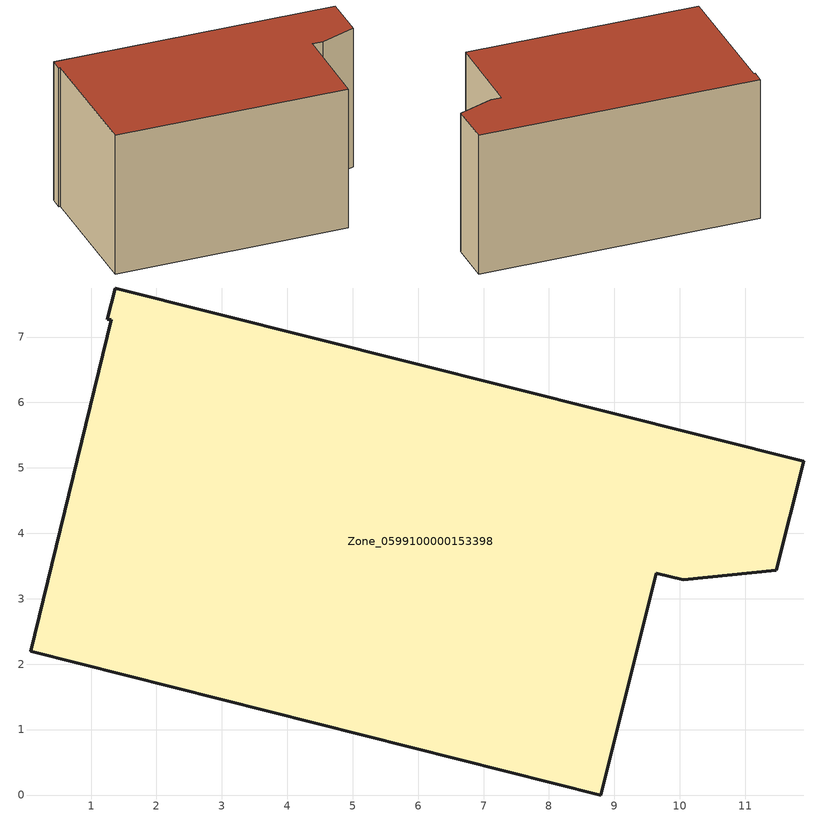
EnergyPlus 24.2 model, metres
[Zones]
Zone_0599100000153398
 floor ground (C_G): 1.25,7.27 1.37,7.75 11.89,5.1 11.48,3.44 10.05,3.29 9.64,3.39 8.79,0 0.08,2.2 1.31,7.26 z0
 wall outside (C_F): 11.89,5.1 1.37,7.75 1.25,7.27 1.31,7.26 0.08,2.2 8.79,0 9.64,3.39 10.05,3.29 11.48,3.44 11.89,5.1 z0:5.74
 roof outside (C_R): 1.37,7.75 1.25,7.27 1.31,7.26 0.08,2.2 8.79,0 9.64,3.39 10.05,3.29 11.48,3.44 11.89,5.1 z5.74
[BUILDING]
Pand.0599100000153398: North Axis=0; Terrain=City; Loads Convergence Tolerance Value=0.04; Temperature Convergence Tolerance Value=0.4; Solar Distribution=FullExterior; Maximum Number of Warmup Days=25; Minimum Number of Warmup Days=1
[Site:Location]
Rotterdam.The.Hague.AP_ZH_NLD Design_Conditions: Latitude=51.96; Longitude=4.45; Time Zone=1; Elevation=-4.5
[SITE:GROUNDTEMPERATURE:BUILDINGSURFACE]
18, 18, 18, 18, 18, 18, 18, 18, 18, 18, 18, 18
[MATERIAL] Thermal Absorptance=0.9; Solar Absorptance=0.7; Visible Absorptance=0.7
Name | Roughness | Thickness | Conductivity | Density | Specific Heat
G.TI.1975-1991 | MediumSmooth | 0.15 | 0.288461 | 540 | 1210
F.TI.1975-1991 | Rough | 0.3 | 0.230769 | 1920 | 840
R.TI.1975-1991 | MediumRough | 0.2 | 0.153846 | 1500 | 1000
[CONSTRUCTION]
C_G: G.TI.1975-1991
C_F: F.TI.1975-1991
C_R: R.TI.1975-1991
[ZONE]
Zone_0599100000153398: Type=1; Multiplier=1; Ceiling Height=Autocalculate; Volume=Autocalculate; Floor Area=autocalculate; Part of Total Floor Area=Yes
[ZONEINFILTRATION:DESIGNFLOWRATE]
Infil_Zone_0599100000153398: Zone or ZoneList or Space or SpaceList=Zone_0599100000153398; Schedule=AlwaysOn; Design Flow Rate Calculation Method=Flow/Area; Flow Rate per Floor Area=0.003; Constant Term Coefficient=1; Temperature Term Coefficient=0; Velocity Term Coefficient=0; Velocity Squared Term Coefficient=0
[HVACTEMPLATE:ZONE:IDEALLOADSAIRSYSTEM]
Zone_0599100000153398: Maximum Heating Supply Air Temperature=50; Minimum Cooling Supply Air Temperature=13; Maximum Heating Supply Air Humidity Ratio=0.0156; Minimum Cooling Supply Air Humidity Ratio=0.0077; Heating Limit=NoLimit; Cooling Limit=NoLimit; Dehumidification Control Type=ConstantSensibleHeatRatio; Cooling Sensible Heat Ratio=0.7; Dehumidification Setpoint=60; Humidification Control Type=None; Humidification Setpoint=30; Outdoor Air Method=None; Outdoor Air Flow Rate per Person=0.00944; Outdoor Air Flow Rate per Zone Floor Area=0; Outdoor Air Flow Rate per Zone=0; Demand Controlled Ventilation Type=None; Outdoor Air Economizer Type=NoEconomizer; Heat Recovery Type=None; Sensible Heat Recovery Effectiveness=0.7; Latent Heat Recovery Effectiveness=0.65
[ZONECONTROL:THERMOSTAT]
ThermostatControl_Zone_0599100000153398: Zone or ZoneList=Zone_0599100000153398; Control Type Schedule=DualSetpointControlType; Control 1=Thermostat_Zone_0599100000153398; Temperature Difference Between Cutout And Setpoint=0
[THERMOSTATSETPOINT:DUALSETPOINT]
Thermostat_Zone_0599100000153398: Heating Setpoint Temperature Schedule=HeatingSetpoint_Zone_0599100000153398; Cooling Setpoint Temperature Schedule=CoolingSetpoint_Zone_0599100000153398
[SCHEDULE:COMPACT]
HeatingSetpoint_Zone_0599100000153398: Through: 12/31, For: AllDays, Until: 24:00, 21
CoolingSetpoint_Zone_0599100000153398: Through: 12/31, For: AllDays, Until: 24:00, 24
DualSetpointControlType: Through: 12/31, For: AllDays, Until: 24:00, 4
AlwaysOn: Through: 12/31, For: AllDays, Until: 24:00, 1
